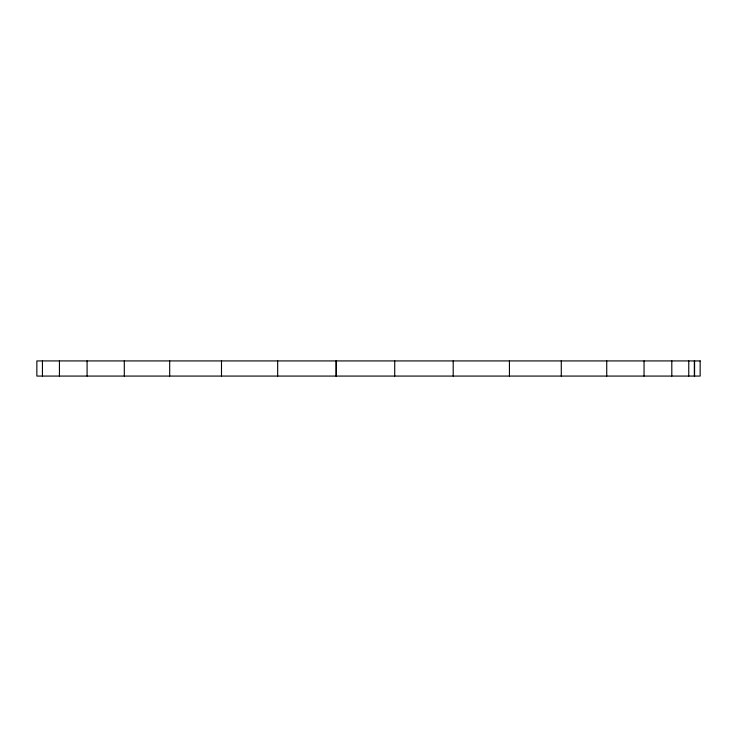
<?xml version="1.0" encoding="UTF-8"?>
<svg xmlns="http://www.w3.org/2000/svg" width="737" height="737" viewBox="0 0 737 737"><rect width="100%" height="100%" fill="white"/><g stroke="black" fill="none" stroke-linecap="round" stroke-linejoin="round"><path stroke-width="1.11" d="M694.576 360.927L694.576 376.073M694.337 360.927L694.337 376.073M688.763 360.927L688.763 376.073M671.803 360.927L671.803 376.073M644.055 360.927L644.055 376.073M606.735 360.927L606.735 376.073M561.281 360.927L561.281 376.073M509.433 360.927L509.433 376.073M453.191 360.927L453.191 376.073M394.719 360.927L394.719 376.073M336.256 360.927L336.256 376.073M336.136 360.927L336.136 376.073M277.674 360.927L277.674 376.073M221.487 360.927L221.487 376.073M169.685 360.927L169.685 376.073M124.304 360.927L124.304 376.073M87.086 360.927L87.086 376.073M59.439 360.927L59.439 376.073M42.442 360.927L42.442 376.073M700.15 360.927L36.85 360.927L36.85 376.073L700.15 376.073L700.15 360.927"/></g></svg>
